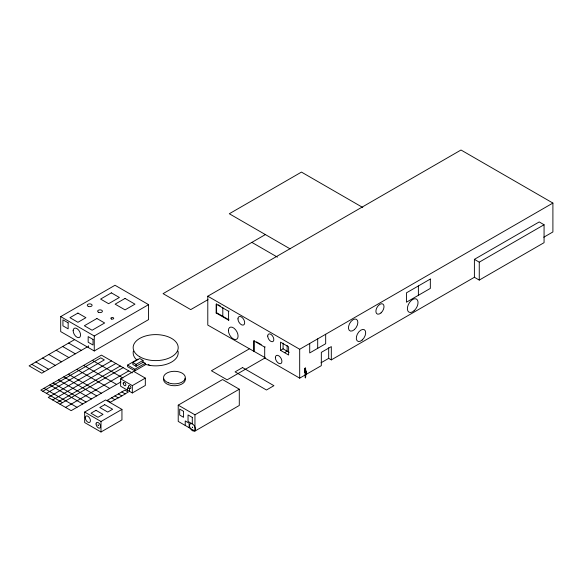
<?xml version="1.0" encoding="UTF-8"?>
<svg xmlns="http://www.w3.org/2000/svg" width="582" height="582" viewBox="0 0 582 582"><rect width="100%" height="100%" fill="white"/><g stroke="black" fill="none" stroke-linecap="round" stroke-linejoin="round"><path stroke-width="0.87" d="M304.852 369.454L305.339 377.842M304.524 371.971L304.713 372.575L304.517 369.184C305.557 366.835 305.681 368.173 305.23 368.406M304.692 372.545L304.568 369.308M305.783 370.792C305.732 372.858 306.096 377.434 305.303 377.711M305.346 373.477L305.346 377.66M305.295 377.587L305.601 377.74M306.103 374.139L305.797 371.309L306.139 373.782M305.957 373.564L305.994 374.364M305.113 368.61L305.557 369.323L305.645 368.261M305.15 368.893L305.565 369.308L305.324 368.799M60.695 316.615L115.003 285.26L148.57 304.641L148.57 319.613L94.262 350.968L60.695 331.595L60.695 316.615L94.262 335.996L148.57 304.641M74.591 339.612L29.1 365.874L41.78 373.2L87.271 346.937M265.377 234.575L163.076 293.641L190.736 309.609L208.014 299.628M42.828 391.271L100.759 357.828L104.338 359.894L46.407 393.337M253.737 351.623L253.737 340.79L264.701 347.127L264.701 357.952L265.145 357.697L207.789 325.091L207.789 296.209L461.002 150.011L552.9 203.067L552.9 231.956L543.77 237.223M111.482 360.913L48.255 397.411L71.171 410.645L120.954 381.908M52.671 399.965L115.898 363.459M57.087 402.511L120.314 366.013M222.368 307.689L222.811 307.434L222.811 316.317L222.368 316.572M216.148 312.985L216.591 312.723L229.039 319.911L228.588 320.165L216.148 312.985L216.148 304.102L228.588 311.283L229.039 311.028M59.917 404.148L123.144 367.649M143.034 362.019L145.209 363.27L145.209 364.885L134.849 370.872L127.604 366.689L127.604 365.074L137.963 359.087M132.827 362.528L139.753 358.527L142.997 360.396L142.997 362.31L136.064 366.311L132.827 364.434L132.827 362.528L136.064 364.397L142.997 360.396M65.548 407.4L128.775 370.894M127.604 365.074L134.849 369.257L145.209 363.27M120.627 378.867L133.627 371.36L145.325 378.111L145.325 385.451L132.325 392.959L120.627 386.208L120.627 378.867L132.325 385.619L145.325 378.111M84.659 412.056L105.604 399.965L121.944 409.393L121.944 419.891L100.999 431.989L84.659 422.554L84.659 412.056L100.999 421.492L121.944 409.393M118.19 397.812L110.493 402.177L107.284 400.321L124.926 390.136L128.28 392.072L125.159 393.868M249.154 348.974L211.419 370.756L227.126 379.828L264.854 358.039M264.701 347.127L265.145 346.865M178.223 405.152L222.571 379.551L239.289 389.205L239.289 405.465L194.948 431.066L178.223 421.412L178.223 405.152L194.948 414.806L239.289 389.205M280.509 350.335L288.614 355.013L288.614 346.828L280.509 342.143L280.509 350.335L283.085 348.844L289.167 352.357M284.562 352.67L287.137 351.186L287.137 345.453M207.789 296.209L299.686 349.265L552.9 203.067M474.395 277.279L474.395 259.354L539.208 221.938L544.068 224.747L544.068 242.672L479.262 280.088L474.395 277.279L331.311 359.887L328.677 358.367L320.995 362.797M474.395 259.354L479.262 262.162L544.068 224.747M264.701 357.952L299.686 378.147L321.329 365.649L321.329 352.365L331.311 346.603L331.311 359.887M145.194 364.303L149.85 365.416A22.523 13 0 0 0 178.005 351.157M362.761 207.483L301.461 172.09L229.308 213.754L290.171 248.892M251.861 242.381L277.425 257.142M218.148 304.742L220.476 306.088M256.531 341.896L261.231 344.609M148.366 364.558L149.85 365.416M132.289 372.924L101.435 355.115L40.813 390.107L62.529 402.642M68.618 343.06L81.305 350.379M92.349 360.36L122.962 378.031M62.652 346.501L75.34 353.827M83.626 365.394L116.589 384.426M56.192 350.233L68.872 357.559M121.813 391.933L125.246 393.919L118.379 397.921L114.916 395.92M76.729 369.374L109.692 388.405M118.379 393.919L121.842 395.92M48.801 354.496L61.488 361.822M42.646 358.054L55.326 365.38M111.642 397.812L114.916 399.696M68.37 374.204L101.333 393.236M63.758 376.867L96.721 395.898M35.873 361.968L48.553 369.286M31.77 364.332L44.45 371.658M58.44 379.937L91.403 398.968M53.115 383.007L86.078 402.038M49.812 384.92L82.775 403.952M44.014 388.267L76.977 407.298M304.873 372.094L305.863 373.324M305.572 369.279L306.088 371.491M479.262 262.162L479.262 280.088M418.385 285.944L418.385 295.307M328.677 347.738L328.677 358.367M325.673 334.257L325.673 343.729L309.711 352.939L309.711 343.467M317.692 338.862L317.692 348.334M299.686 349.265L299.686 378.147M283.085 343.118L283.085 348.844M254.181 340.535L254.181 351.361M228.588 311.283L228.588 320.165M216.591 303.84L216.591 312.723M194.948 414.806L194.948 431.066M189.143 427.719L189.143 423.201L185.236 420.946L185.236 425.464M136.064 364.397L136.064 366.311M134.849 369.257L134.849 370.872M132.325 385.619L132.325 392.959M129.531 391.351L129.531 388.892L127.4 387.663L127.4 390.122M100.999 421.492L100.999 431.989M94.262 335.996L94.262 350.968M88.479 345.795L88.479 347.636M136.173 359.356A22.523 13 0 0 1 133.351 351.157M185.112 378.235A10.876 6.278 0 0 1 175.131 385.713A10.876 6.278 0 0 1 163.586 379.028M98.038 424.998L98.518 425.595L98.038 424.998M192.271 427.173L192.584 427.566L192.286 427.13M111.366 292.855L100.591 299.075L108.601 303.695L119.375 297.475L111.366 292.855M77.93 313.08L69.949 317.685L77.93 322.29L85.91 317.685L77.93 313.08M125.05 298.428L115.127 304.153L125.05 309.879L134.966 304.153L125.05 298.428M96.903 318.507L84.354 325.753L92.109 330.234L104.658 322.988L96.903 318.507M104.709 404.679L99.813 407.509L107.735 412.078L112.632 409.255L104.709 404.679M95.994 410.317L90.974 413.22L97.994 417.272L103.021 414.377L95.994 410.317M242.556 367.569L235.084 371.883L266.461 389.998L273.926 385.684L242.556 367.569M430.338 279.047L406.432 292.848L406.432 302.204L430.338 288.403L430.338 279.047M68.145 322.821L62.929 319.809L62.929 325.833L68.145 328.837L68.145 322.821M93.033 339.415L88.166 336.607L88.166 342.223L93.033 345.031L93.033 339.415M183.57 411.329L179.692 409.088L179.692 415.075L183.57 417.309L183.57 411.329M192.293 417.389L188.037 414.93L188.037 421.426L192.293 423.885L192.293 417.389M354.38 329.616A6.657 3.841 -60 0 0 356.49 319.307A6.657 3.841 -60 0 0 348.618 326.291A6.657 3.841 -60 0 0 354.38 329.616M362.208 340.012A6.657 3.841 -60 0 0 364.317 329.703A6.657 3.841 -60 0 0 356.446 336.687A6.657 3.841 -60 0 0 362.208 340.012M414.093 310.766A7.551 4.358 -60 0 0 416.486 299.068A7.551 4.358 -60 0 0 407.553 306.99A7.551 4.358 -60 0 0 414.093 310.766M381.006 312.905A5.755 3.325 -60 0 0 382.832 303.986A5.755 3.325 -60 0 0 376.023 310.024A5.755 3.325 -60 0 0 381.006 312.905M237.951 318.849A4.765 2.75 60 0 0 243.007 325.134A4.765 2.75 60 0 0 243.007 318.398A4.765 2.75 60 0 0 237.951 318.849M267.72 336.032A4.314 2.488 60 0 0 272.296 341.729A4.314 2.488 60 0 0 272.296 335.625A4.314 2.488 60 0 0 267.72 336.032M275.373 357.624A4.627 2.67 60 0 0 280.291 363.728A4.627 2.67 60 0 0 280.277 357.173A4.627 2.67 60 0 0 275.373 357.624M228.413 330.503A6.831 3.943 60 0 0 235.659 339.524A6.831 3.943 60 0 0 235.659 329.856A6.831 3.943 60 0 0 228.413 330.503M139.753 356.802A22.523 13 0 0 0 177.43 350.975A22.523 13 0 0 0 149.85 335.05A22.523 13 0 0 0 139.753 356.802M168.38 382.796A10.876 6.278 0 0 0 185.294 377.994A10.876 6.278 0 0 0 169.646 371.942A10.876 6.278 0 0 0 168.38 382.796M189.543 425.835A4.118 2.379 60 0 0 194.046 431.073A4.118 2.379 60 0 0 193.77 425.093A4.118 2.379 60 0 0 189.543 425.835M128.491 386.332A1.71 0.989 60 0 0 130.303 388.58A1.71 0.989 60 0 0 130.303 386.164A1.71 0.989 60 0 0 128.491 386.332M123.202 383.276A1.892 1.091 60 0 0 125.21 385.771A1.892 1.091 60 0 0 125.21 383.102A1.892 1.091 60 0 0 123.202 383.276M98.343 312.214A2.379 1.375 0 0 0 102.33 311.596A2.379 1.375 0 0 0 99.406 309.908A2.379 1.375 0 0 0 98.343 312.214M88.471 306.481A2.43 1.404 0 0 0 92.116 305.266A2.43 1.404 0 0 0 88.471 304.059A2.43 1.404 0 0 0 88.471 306.481M111.569 319.038A1.44 0.829 0 0 0 113.723 318.318A1.44 0.829 0 0 0 111.569 317.597A1.44 0.829 0 0 0 111.569 319.038M73.136 330.714A5.267 3.041 60 0 0 78.723 337.662A5.267 3.041 60 0 0 78.723 330.212A5.267 3.041 60 0 0 73.136 330.714M85.278 417.716A3.645 2.102 60 0 0 89.141 422.517A3.645 2.102 60 0 0 89.141 417.367A3.645 2.102 60 0 0 85.278 417.716M96.059 423.943A3.194 1.841 60 0 0 99.442 428.148A3.194 1.841 60 0 0 99.442 423.638A3.194 1.841 60 0 0 96.059 423.943"/></g></svg>
